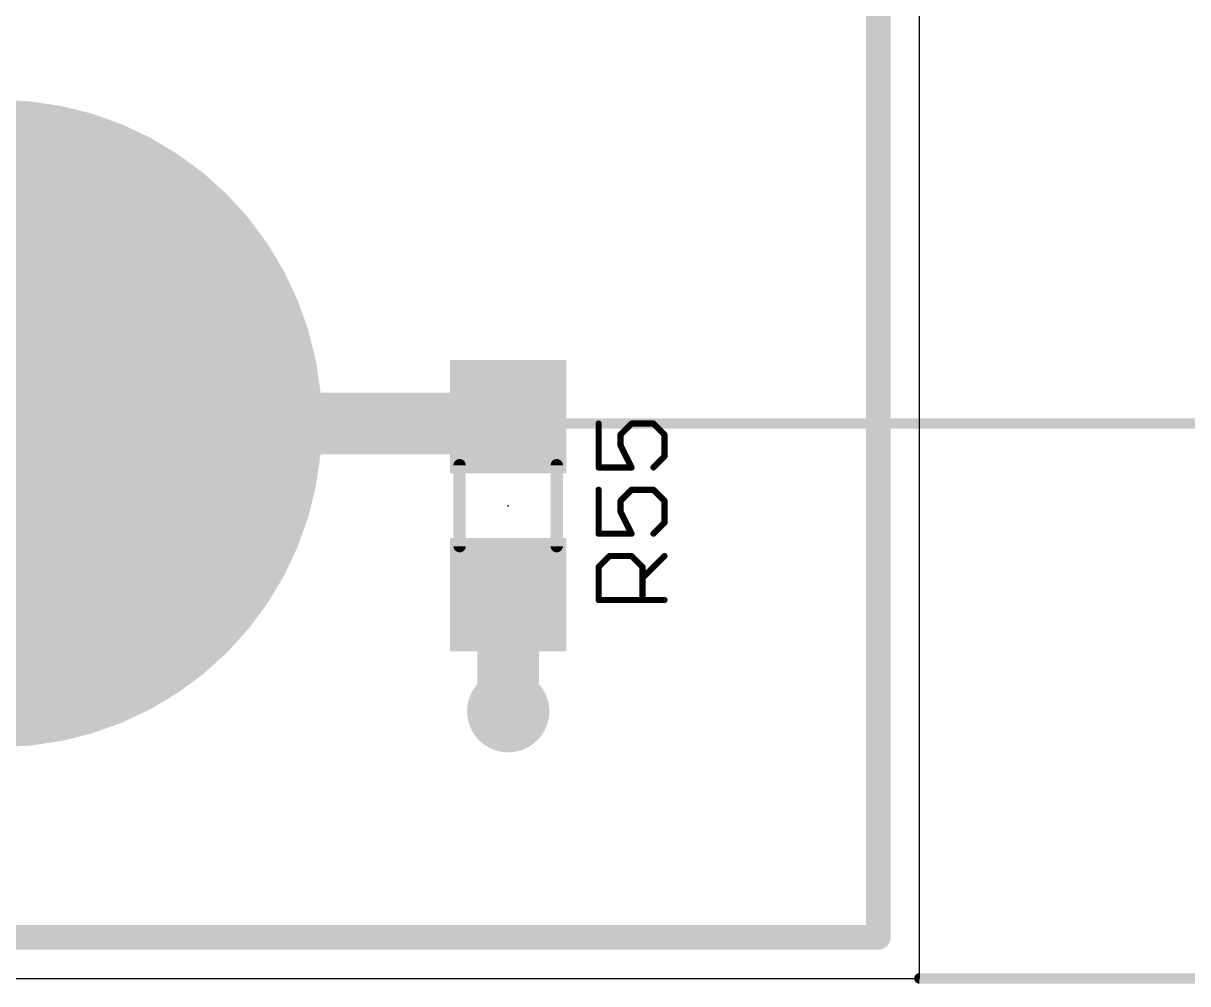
# Model space of a CAD drawing. Extents: x -18 to 144, y -21 to 125.
# Drawn here: x 86.72 to 101.1, y -0.07 to 11.8 of the extents above; entities that cross this region are included whole.
import ezdxf

# ---------------------------------------------------------------- set-up
doc = ezdxf.new("R2010")
doc.units = 0
for name, color, linetype in [('1', 251, 'CONTINUOUS'), ('114', 4, 'CONTINUOUS'), ('17', 1, 'CONTINUOUS'), ('18', 82, 'CONTINUOUS'), ('2', 82, 'CONTINUOUS'), ('20', 7, 'CONTINUOUS'), ('21', 253, 'CONTINUOUS'), ('23', 7, 'CONTINUOUS'), ('25', 253, 'CONTINUOUS')]:
    doc.layers.add(name, color=color, linetype=linetype)

# ---------------------------------------------------------------- blocks, each defined once
blk = doc.blocks.new('ROUNDP')
at = {"const_width": 0.5}
blk.add_lwpolyline([(0, -0.25, 1), (0, 0.25, 1), (0, -0.25)], format="xyb", dxfattribs=at)
blk = doc.blocks.new('RECT')
blk.add_solid([(-0.5, -0.5), (0.5, -0.5), (-0.5, 0.5), (0.5, 0.5)])
blk = doc.blocks.new('ROUNDV')
at = {"const_width": 0.5}
blk.add_lwpolyline([(0, -0.25, 1), (0, 0.25, 1), (0, -0.25)], format="xyb", dxfattribs=at)

msp = doc.modelspace()

# ---------------------------------------------------------------- linework, layer by layer
at = {"layer": '1', "const_width": 0.762}
for points in [[(92.71, 6.858), (86.4108, 6.858)], [(92.71, 6.942), (92.71, 6.858)], [(92.71, 4.742), (92.71, 3.302)]]:
    msp.add_lwpolyline(points, dxfattribs=at)
at = {"layer": '1', "const_width": 0.381}
for points in [[(92.9005, 6.942, 1), (92.5195, 6.942)], [(92.71, 6.6675, 1), (92.71, 7.0485)], [(92.5195, 6.858, 1), (92.9005, 6.858)], [(92.9005, 4.742, 1), (92.5195, 4.742)], [(92.5195, 3.302, 1), (92.9005, 3.302)]]:
    msp.add_lwpolyline(points, format="xyb", dxfattribs=at)
at = {"layer": '114', "const_width": 0.13}
for points in [[(86.4108, 6.858), (136.57, 6.858)], [(97.79, 0), (144.19, 0)]]:
    msp.add_lwpolyline(points, dxfattribs=at)
at = {"layer": '114', "const_width": 0.065}
msp.add_lwpolyline([(97.79, 0.0325, 1), (97.79, -0.0325)], format="xyb", dxfattribs=at)
at = {"layer": '2', "const_width": 0.3048}
for points in [[(97.282, 104.902), (97.282, 0.508)], [(97.282, 0.508), (0.508, 0.508)]]:
    msp.add_lwpolyline(points, dxfattribs=at)
at = {"layer": '2', "const_width": 0.1524}
for points in [[(97.2058, 0.508, 1), (97.3582, 0.508)], [(97.282, 0.4318, 1), (97.282, 0.5842)]]:
    msp.add_lwpolyline(points, format="xyb", dxfattribs=at)
at = {"layer": '20'}
for p, q in [((97.79, 0), (97.79, 105.41)), ((0, 0), (97.79, 0))]:
    msp.add_line(p, q, dxfattribs=at)
at = {"layer": '21', "const_width": 0.1524}
for points in [[(92.11, 6.342), (92.11, 5.342)], [(93.31, 5.342), (93.31, 6.342)]]:
    msp.add_lwpolyline(points, dxfattribs=at)
at = {"layer": '21', "const_width": 0.0762}
for points in [[(92.1481, 6.342, 1), (92.0719, 6.342)], [(93.3481, 6.342, 1), (93.2719, 6.342)], [(92.0719, 5.342, 1), (92.1481, 5.342)], [(93.2719, 5.342, 1), (93.3481, 5.342)]]:
    msp.add_lwpolyline(points, format="xyb", dxfattribs=at)
at = {"layer": '23'}
msp.add_point((92.71, 5.842), dxfattribs=at)
at = {"layer": '25', "const_width": 0.0762}
for points in [[(93.8269, 6.8571), (93.8269, 6.3148)], [(94.0981, 6.7215), (94.2337, 6.8571)], [(94.2337, 6.8571), (94.5048, 6.8571)], [(94.5048, 6.8571), (94.6404, 6.7215)], [(94.0981, 6.586), (94.0981, 6.7215)], [(94.2337, 6.3148), (94.0981, 6.586)], [(94.6404, 6.7215), (94.6404, 6.4504)], [(94.6404, 6.4504), (94.5048, 6.3148)], [(93.8269, 6.3148), (94.2337, 6.3148)], [(93.8269, 6.0385), (93.8269, 5.4962)], [(94.0981, 5.903), (94.2337, 6.0385)], [(94.2337, 6.0385), (94.5048, 6.0385)], [(94.5048, 6.0385), (94.6404, 5.903)], [(94.0981, 5.7674), (94.0981, 5.903)], [(94.6404, 5.903), (94.6404, 5.6318)], [(94.2337, 5.4962), (94.0981, 5.7674)], [(94.6404, 5.6318), (94.5048, 5.4962)], [(93.8269, 5.4962), (94.2337, 5.4962)], [(93.8269, 5.0844), (93.9625, 5.22)], [(93.9625, 5.22), (94.2337, 5.22)], [(94.2337, 5.22), (94.3692, 5.0844)], [(94.3692, 4.9488), (94.6404, 5.22)], [(93.8269, 4.6776), (93.8269, 5.0844)], [(94.3692, 5.0844), (94.3692, 4.6776)], [(94.6404, 4.6776), (93.8269, 4.6776)]]:
    msp.add_lwpolyline(points, dxfattribs=at)
at = {"layer": '25', "const_width": 0.0381}
for points in [[(93.846, 6.8571, 1), (93.8079, 6.8571)], [(94.2337, 6.8762, 1), (94.2337, 6.8381)], [(94.2471, 6.8436, 1), (94.2202, 6.8706)], [(94.5183, 6.8706, 1), (94.4913, 6.8436)], [(94.5048, 6.8381, 1), (94.5048, 6.8762)], [(94.1151, 6.5945, 1), (94.081, 6.5774)], [(94.1171, 6.7215, 1), (94.079, 6.7215)], [(94.0846, 6.735, 1), (94.1115, 6.7081)], [(94.6594, 6.7215, 1), (94.6214, 6.7215)], [(94.6269, 6.7081, 1), (94.6539, 6.735)], [(94.079, 6.586, 1), (94.1171, 6.586)], [(94.6539, 6.4369, 1), (94.6269, 6.4638)], [(93.8269, 6.3338, 1), (93.8269, 6.2957)], [(93.8079, 6.3148, 1), (93.846, 6.3148)], [(94.2166, 6.3063, 1), (94.2507, 6.3233)], [(94.2337, 6.2957, 1), (94.2337, 6.3338)], [(94.4913, 6.3283, 1), (94.5183, 6.3013)], [(94.6214, 6.4504, 1), (94.6594, 6.4504)], [(93.846, 6.0385, 1), (93.8079, 6.0385)], [(94.2337, 6.0576, 1), (94.2337, 6.0195)], [(94.2471, 6.0251, 1), (94.2202, 6.052)], [(94.5183, 6.052, 1), (94.4913, 6.0251)], [(94.5048, 6.0195, 1), (94.5048, 6.0576)], [(94.1171, 5.903, 1), (94.079, 5.903)], [(94.0846, 5.9164, 1), (94.1115, 5.8895)], [(94.6594, 5.903, 1), (94.6214, 5.903)], [(94.6269, 5.8895, 1), (94.6539, 5.9164)], [(94.1151, 5.7759, 1), (94.081, 5.7589)], [(94.079, 5.7674, 1), (94.1171, 5.7674)], [(94.6214, 5.6318, 1), (94.6594, 5.6318)], [(94.6539, 5.6183, 1), (94.6269, 5.6453)], [(93.8269, 5.5153, 1), (93.8269, 5.4772)], [(93.8079, 5.4962, 1), (93.846, 5.4962)], [(94.2166, 5.4877, 1), (94.2507, 5.5047)], [(94.2337, 5.4772, 1), (94.2337, 5.5153)], [(94.4913, 5.5097, 1), (94.5183, 5.4827)], [(93.9625, 5.239, 1), (93.9625, 5.2009)], [(93.976, 5.2065, 1), (93.949, 5.2334)], [(94.2471, 5.2334, 1), (94.2202, 5.2065)], [(94.2337, 5.2009, 1), (94.2337, 5.239)], [(94.6539, 5.2065, 1), (94.6269, 5.2334)], [(93.8134, 5.0978, 1), (93.8404, 5.0709)], [(93.846, 5.0844, 1), (93.8079, 5.0844)], [(94.3883, 5.0844, 1), (94.3502, 5.0844)], [(94.3558, 5.0709, 1), (94.3827, 5.0978)], [(94.3558, 4.9623, 1), (94.3827, 4.9353)], [(93.8269, 4.6967, 1), (93.8269, 4.6586)], [(93.8079, 4.6776, 1), (93.846, 4.6776)], [(94.3502, 4.6776, 1), (94.3883, 4.6776)], [(94.6404, 4.6586, 1), (94.6404, 4.6967)]]:
    msp.add_lwpolyline(points, format="xyb", dxfattribs=at)

# ---------------------------------------------------------------- block references
at = {"layer": '1', "xscale": 1.4, "yscale": 1.44, "rotation": 90}
for p in [(92.71, 6.942), (92.71, 4.742)]:
    msp.add_blockref('RECT', p, dxfattribs=at)
at = {"layer": '17'}
for xscale, yscale in [(8, 8), (8, 8), (5.516, 5.516), (5.516, 5.516)]:
    msp.add_blockref('ROUNDP', (86.4108, 6.858), dxfattribs=dict(at, xscale=xscale, yscale=yscale))
at = {"layer": '18'}
for xscale, yscale in [(1.016, 1.016), (1.016, 1.016), (0.9144, 0.9144), (0.9144, 0.9144)]:
    msp.add_blockref('ROUNDV', (92.71, 3.302), dxfattribs=dict(at, xscale=xscale, yscale=yscale))

doc.saveas('drawing.dxf')
